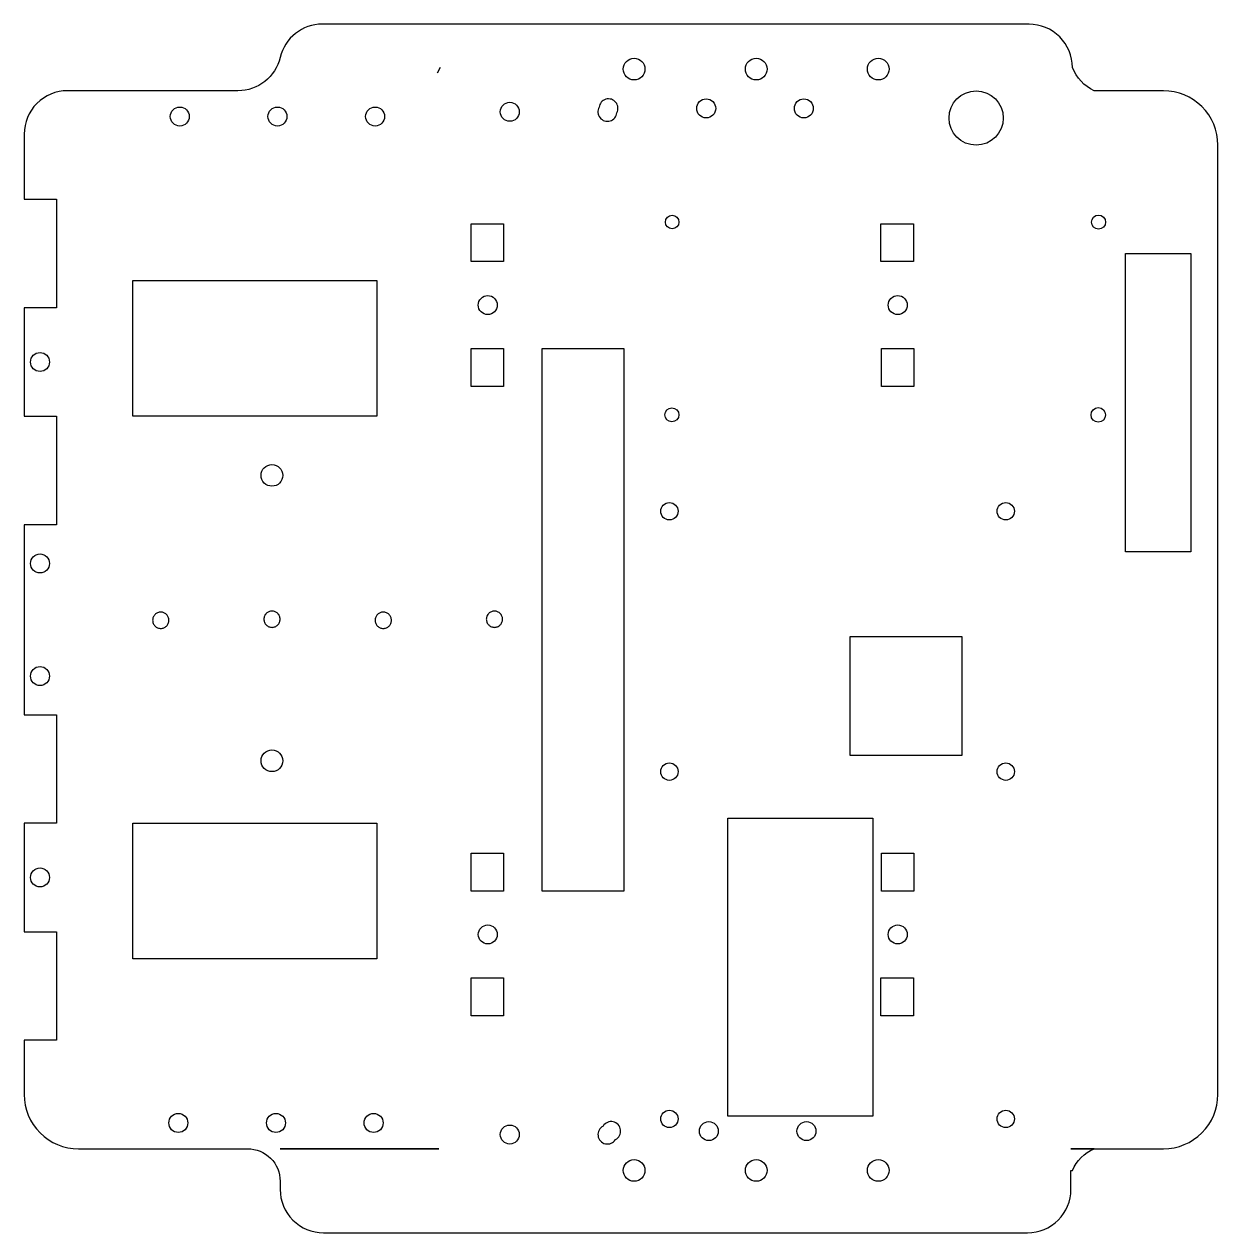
# Model space of a CAD drawing. Header units: millimetres. Extents: x -76 to 144, y -204 to 19.
import ezdxf

# ---------------------------------------------------------------- set-up
doc = ezdxf.new("R2010")
doc.units = ezdxf.units.MM

msp = doc.modelspace()

# ---------------------------------------------------------------- linework, layer by layer
for points in [[(-76.4, -53.5), (-70.47, -53.5), (-70.47, -73.5), (-76.4, -73.5), (-76.4, -108.5), (-70.47, -108.5), (-70.47, -128.5), (-76.4, -128.5), (-76.4, -148.5), (-70.47, -148.5), (-70.47, -168.5), (-76.4, -168.5), (-76.4, -178.5, 0.414214), (-66.4, -188.5), (-35.22, -188.5, -0.414214), (-29.22, -194.5), (-29.22, -196, 0.414214), (-21.22, -204), (108.53, -204, 0.414214), (116.53, -196), (116.53, -192.5), (116.8, -192.5, -0.182676), (120.8, -188.5), (116.53, -188.5), (116.53, -188.5), (133.6, -188.5, 0.414214), (143.6, -178.5), (143.6, -3.5, 0.414214), (133.6, 6.5), (120.8, 6.5, -0.189281), (116.8, 10.77, 0.414214), (108.8, 18.77), (-21.44, 18.77, 0.346835), (-29.22, 12.64, -0.346835), (-37, 6.5), (-68.4, 6.5, 0.414214), (-76.4, -1.5), (-76.4, -13.5), (-70.47, -13.5), (-70.47, -33.5), (-76.4, -33.5)], [(-0.22, 9.8, 0.034007), (0.27, 10.77), (0.27, 10.77, -0.033998)]]:
    msp.add_lwpolyline(points, format="xyb", close=True)
for points in [[(5.96, -25), (5.96, -18), (11.96, -18), (11.96, -25)], [(87.51, -18), (87.51, -25), (81.51, -25), (81.51, -18)], [(138.6, -23.5), (138.6, -78.5), (126.6, -78.5), (126.6, -23.5)], [(-11.4, -28.5), (-11.4, -53.5), (-56.4, -53.5), (-56.4, -28.5)], [(5.96, -48), (5.96, -41), (11.96, -41), (11.96, -48)], [(19.1, -141), (19.1, -41), (34.1, -41), (34.1, -141)], [(87.6, -41), (87.6, -48), (81.6, -48), (81.6, -41)], [(75.86, -94.1), (96.43, -94.1), (96.43, -116.02), (75.86, -116.02)], [(-11.4, -128.5), (-11.4, -153.5), (-56.4, -153.5), (-56.4, -128.5)], [(53.32, -127.59), (80, -127.59), (80, -182.51), (53.32, -182.51)], [(11.96, -141), (5.96, -141), (5.96, -134), (11.96, -134)], [(87.6, -141), (81.6, -141), (81.6, -134), (87.6, -134)], [(11.96, -164), (5.96, -164), (5.96, -157), (11.96, -157)], [(87.51, -164), (81.51, -164), (81.51, -157), (87.51, -157)], [(-29.22, -188.5), (0, -188.5), (0, -188.5), (-4, -188.5)]]:
    msp.add_lwpolyline(points, close=True)
for centre, radius in [((36.02, 10.5), 2), ((58.52, 10.5), 2), ((81.02, 10.5), 2), ((99.06, 1.47), 5), ((13.1, 2.62), 1.75), ((43.03, -17.7), 1.25), ((121.62, -17.71), 1.3), ((9.04, -33), 1.75), ((84.6, -33), 1.75), ((-73.48, -43.5), 1.75), ((42.99, -53.23), 1.29), ((121.57, -53.24), 1.34), ((-30.73, -64.39), 2), ((42.52, -71), 1.6), ((104.52, -71), 1.6), ((-73.48, -80.63), 1.75), ((-73.48, -101.38), 1.75), ((-30.73, -117), 2), ((42.52, -119), 1.6), ((104.52, -119), 1.6), ((-73.48, -138.5), 1.75), ((84.6, -149), 1.75), ((-47.99, -183.75), 1.75), ((-29.99, -183.75), 1.75), ((-11.99, -183.75), 1.75), ((42.52, -183), 1.6), ((104.52, -183), 1.6), ((13.1, -185.88), 1.75), ((36.02, -192.5), 2), ((58.52, -192.5), 2), ((81.02, -192.5), 2)]:
    msp.add_circle(centre, radius)
for centre, start, end in [((31.1, 2.62), 151.4654, 353.4243), ((31.1, -185.88), 117.0974, 328.1928)]:
    msp.add_arc(centre, 1.75, start, end)
for centre, major_axis, start_param, end_param in [((31.3, 3.25), (0, -1.75), 1.072777, 4.597619), ((31.79, -185.25), (0, 1.75), 3.614533, 7.298841)]:
    msp.add_ellipse(centre, major_axis=major_axis, ratio=0.999999, start_param=start_param, end_param=end_param)
for centre, major_axis, ratio in [((49.3, 3.25), (0, 1.75), 0.999999), ((67.3, 3.25), (0, -1.75), 0.999999), ((-47.72, 1.75), (0, 1.75), 0.999997), ((-29.72, 1.75), (0, 1.75), 0.999997), ((-11.72, 1.75), (0, -1.75), 0.999997), ((9.05, -149), (0, 1.75), 0.999999), ((49.79, -185.25), (0, 1.75), 0.999999), ((67.79, -185.25), (0, -1.75), 0.999999)]:
    msp.add_ellipse(centre, major_axis=major_axis, ratio=ratio)
for points in [[(-49.72, -91.1), (-49.72, -91.29), (-49.76, -91.49), (-49.91, -91.86), (-50.02, -92.03), (-50.29, -92.29), (-50.46, -92.41), (-50.83, -92.56), (-51.03, -92.6), (-51.41, -92.6), (-51.61, -92.56), (-51.98, -92.41), (-52.15, -92.29), (-52.41, -92.03), (-52.53, -91.86), (-52.68, -91.49), (-52.72, -91.29), (-52.72, -90.91), (-52.68, -90.71), (-52.53, -90.34), (-52.41, -90.17), (-52.15, -89.9), (-51.98, -89.79), (-51.61, -89.64), (-51.41, -89.6), (-51.03, -89.6), (-50.83, -89.64), (-50.46, -89.79), (-50.29, -89.9), (-50.02, -90.17), (-49.91, -90.34), (-49.76, -90.71), (-49.72, -90.91), (-49.72, -91.1)], [(-32.22, -90.9), (-32.22, -90.71), (-32.18, -90.51), (-32.03, -90.14), (-31.91, -89.97), (-31.65, -89.7), (-31.48, -89.59), (-31.11, -89.44), (-30.91, -89.4), (-30.53, -89.4), (-30.33, -89.44), (-29.96, -89.59), (-29.79, -89.7), (-29.52, -89.97), (-29.41, -90.14), (-29.26, -90.51), (-29.22, -90.71), (-29.22, -91.09), (-29.26, -91.29), (-29.41, -91.66), (-29.52, -91.83), (-29.79, -92.09), (-29.96, -92.21), (-30.33, -92.36), (-30.53, -92.4), (-30.91, -92.4), (-31.11, -92.36), (-31.48, -92.21), (-31.65, -92.09), (-31.91, -91.83), (-32.03, -91.66), (-32.18, -91.29), (-32.22, -91.09), (-32.22, -90.9)], [(-8.72, -91.1), (-8.72, -91.29), (-8.76, -91.49), (-8.91, -91.86), (-9.02, -92.03), (-9.29, -92.29), (-9.46, -92.41), (-9.83, -92.56), (-10.03, -92.6), (-10.41, -92.6), (-10.61, -92.56), (-10.98, -92.41), (-11.15, -92.29), (-11.41, -92.03), (-11.53, -91.86), (-11.68, -91.49), (-11.72, -91.29), (-11.72, -90.91), (-11.68, -90.71), (-11.53, -90.34), (-11.41, -90.17), (-11.15, -89.9), (-10.98, -89.79), (-10.61, -89.64), (-10.41, -89.6), (-10.03, -89.6), (-9.83, -89.64), (-9.46, -89.79), (-9.29, -89.9), (-9.02, -90.17), (-8.91, -90.34), (-8.76, -90.71), (-8.72, -90.91), (-8.72, -91.1)], [(8.78, -90.9), (8.78, -90.71), (8.82, -90.51), (8.97, -90.14), (9.09, -89.97), (9.35, -89.7), (9.52, -89.59), (9.89, -89.44), (10.09, -89.4), (10.47, -89.4), (10.67, -89.44), (11.04, -89.59), (11.21, -89.7), (11.48, -89.97), (11.59, -90.14), (11.74, -90.51), (11.78, -90.71), (11.78, -91.09), (11.74, -91.29), (11.59, -91.66), (11.48, -91.83), (11.21, -92.09), (11.04, -92.21), (10.67, -92.36), (10.47, -92.4), (10.09, -92.4), (9.89, -92.36), (9.52, -92.21), (9.35, -92.09), (9.09, -91.83), (8.97, -91.66), (8.82, -91.29), (8.78, -91.09), (8.78, -90.9)]]:
    msp.add_open_spline(points, degree=3, knots=[0, 0, 0, 0, 0.0566174, 0.0566174, 0.1132349, 0.1132349, 0.1698508, 0.1698508, 0.2264668, 0.2264668, 0.2830827, 0.2830827, 0.3396986, 0.3396986, 0.3963161, 0.3963161, 0.4529335, 0.4529335, 0.5095509, 0.5095509, 0.5661684, 0.5661684, 0.6227843, 0.6227843, 0.6794003, 0.6794003, 0.7360162, 0.7360162, 0.7926321, 0.7926321, 0.8492496, 0.8492496, 0.905867, 0.905867, 0.905867, 0.905867])

doc.saveas('drawing.dxf')
